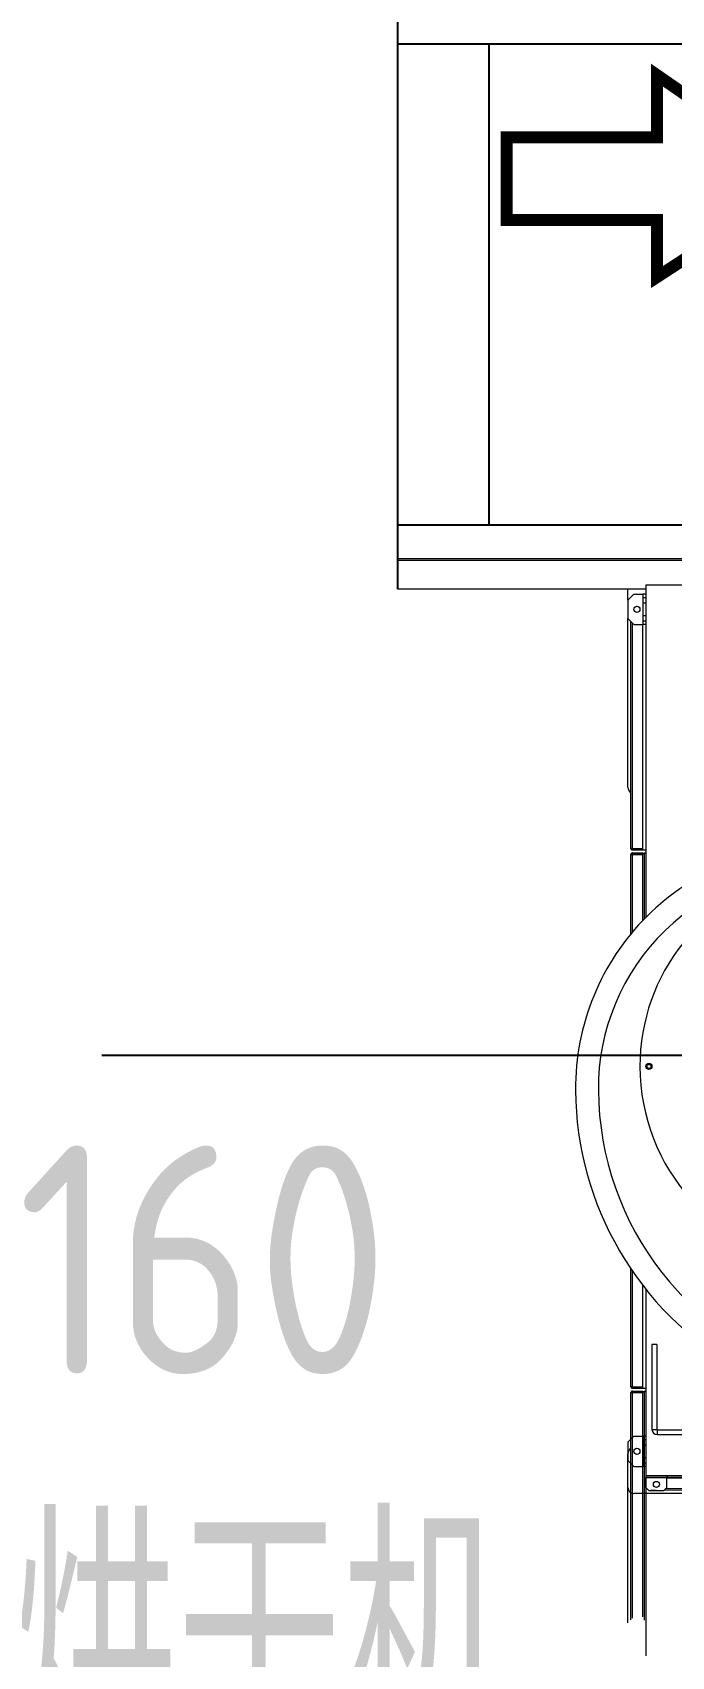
# Model space of a CAD drawing. Extents: x -2187 to 96136, y -11110 to 52208.
# Drawn here: x 37450 to 38513, y 18663 to 21364 of the extents above; entities that cross this region are included whole.
import ezdxf

# ---------------------------------------------------------------- set-up
doc = ezdxf.new("R2010")
doc.units = 0
doc.header["$LTSCALE"] = 1000
doc.header["$MEASUREMENT"] = 0
doc.linetypes.add('ACAD_ISO02W100', pattern=[15, 12, -3])
doc.linetypes.add('DOTE', pattern=[2.42, 2, -0.2, 0.02, -0.2])
for name, color, linetype in [('DIM_SYMB', 3, 'Continuous'), ('DOTE', 14, 'DOTE'), ('设备型号', 7, 'Continuous')]:
    doc.layers.add(name, color=color, linetype=linetype)
doc.styles.add('HZHT', font='hztxt_e.shx', dxfattribs={"width": 1.5, "bigfont": 'hztxt.shx'})
doc.styles.get("Standard").update_dxf_attribs({"font": 'gbenor.shx', "bigfont": 'gbcbig.shx'})
doc.dimstyles.new('75', dxfattribs={"dimscale": 100, "dimtxt": 3, "dimasz": 1, "dimexe": 1, "dimexo": 1, "dimgap": 0.2, "dimtad": 1, "dimdec": 0, "dimrnd": 10, "dimzin": 0, "dimdsep": 46, "dimtxsty": 'HZHT', "dimblk1": 'ARCHTICK', "dimblk2": 'ARCHTICK', "dimsah": 1, "dimcen": 1, "dimdle": 0.5, "dimclrd": 1, "dimclre": 1, "dimadec": 0, "dimazin": 0, "dimtfac": 1, "dimtdec": 0, "dimtix": 1, "dimtmove": 2, "dimatfit": 3, "dimfxl": 0, "dimtolj": 1, "dimtzin": 0, "dimarcsym": 0})

# ---------------------------------------------------------------- blocks, each defined once
blk = doc.blocks.new('_ArchTick')
at = {"color": 0, "linetype": 'ByBlock', "const_width": 0.4}
blk.add_lwpolyline([(-0.5, -0.5), (0.5, 0.5)], dxfattribs=at)
blk = doc.blocks.new('*D126')
at = {"color": 1, "linetype": 'ACAD_ISO02W100', "lineweight": -2, "ltscale": 750}
for p, q in [((42390.1, 18589.5), (42390.1, 17223.5)), ((38440.1, 18544.5), (38440.1, 17223.5)), ((38390.1, 17323.5), (39094.9, 17323.5)), ((42440.1, 17323.5), (40344.9, 17323.5))]:
    blk.add_line(p, q, dxfattribs=at)
at = {"layer": 'Defpoints', "color": 0, "linetype": 'ACAD_ISO02W100', "ltscale": 750}
for p in [(42390.1, 18689.5), (38440.1, 18644.5), (42390.1, 17323.5)]:
    blk.add_point(p, dxfattribs=at)
at = {"color": 1, "linetype": 'ACAD_ISO02W100', "lineweight": -2, "ltscale": 750, "xscale": 100, "yscale": 100, "zscale": 100, "rotation": 180}
blk.add_blockref('_ArchTick', (38440.1, 17323.5), dxfattribs=at)
at = {"color": 1, "linetype": 'ACAD_ISO02W100', "lineweight": -2, "ltscale": 750, "xscale": 100, "yscale": 100, "zscale": 100}
blk.add_blockref('_ArchTick', (42390.1, 17323.5), dxfattribs=at)
at = {"color": 0, "linetype": 'ACAD_ISO02W100', "ltscale": 750, "insert": (39719.9, 17473.5), "char_height": 300, "attachment_point": 2, "style": 'HZHT'}
blk.add_mtext('\\A1;3950', dxfattribs=at)

msp = doc.modelspace()

# ---------------------------------------------------------------- linework, layer by layer
for p, q in [((38057.423, 21438.784), (38057.423, 20438.784)), ((38208.725, 21344.443), (38208.725, 20544.314))]:
    msp.add_line(p, q)
at = {"color": 7, "linetype": 'Continuous', "lineweight": 15}
for p, q in [((38057.423, 20488.784), (38625.097, 20488.784)), ((38057.423, 20488.784), (38625.097, 20488.784)), ((38798.097, 20444.501), (38470.097, 20444.501)), ((38470.097, 20444.501), (38470.097, 19892.455)), ((38057.423, 20438.784), (38470.097, 20438.784)), ((38057.423, 20438.784), (38470.097, 20438.784)), ((38440.097, 20419.501), (38440.097, 20438.784)), ((38450.097, 20429.501), (38440.097, 20419.501)), ((38440.097, 20419.501), (38440.097, 20389.501)), ((38450.097, 20429.501), (38464.697, 20429.501)), ((38464.697, 20429.501), (38464.697, 20379.501)), ((38464.697, 20414.501), (38465.097, 20414.501)), ((38465.097, 20429.501), (38465.097, 20379.501)), ((38470.097, 20429.501), (38465.097, 20429.501)), ((38470.097, 20423.751), (38465.097, 20423.751)), ((38465.097, 20415.251), (38470.097, 20415.251)), ((38440.097, 20108.501), (38440.097, 20389.501)), ((38440.097, 20389.501), (38450.097, 20379.501)), ((38465.097, 20394.501), (38464.697, 20394.501)), ((38464.697, 20392.148), (38465.097, 20392.148)), ((38465.097, 20394.501), (38470.097, 20394.501)), ((38470.097, 20393.751), (38465.097, 20393.751)), ((38445.097, 20006.901), (38445.097, 20384.501)), ((38450.097, 20379.501), (38464.697, 20379.501)), ((38465.097, 20385.251), (38470.097, 20385.251)), ((38465.097, 20006.855), (38465.097, 20379.501)), ((38470.097, 20379.501), (38465.097, 20379.501)), ((38445.097, 19864.782), (38445.097, 19997.101)), ((38447.497, 20006.855), (38465.097, 20006.855)), ((38447.497, 20004.501), (38465.097, 20004.501)), ((38447.497, 19999.501), (38465.097, 19999.501)), ((38447.497, 19999.501), (38447.497, 19997.501)), ((38447.497, 19997.501), (38465.097, 19997.501)), ((38447.497, 19997.148), (38465.097, 19997.148)), ((38465.097, 20004.501), (38465.097, 20006.855)), ((38465.097, 20004.501), (38470.097, 20004.501)), ((38465.097, 19999.501), (38465.097, 19997.501)), ((38465.097, 19887.319), (38465.097, 19997.148)), ((38467.097, 19999.501), (38467.097, 19889.395)), ((38467.097, 19999.501), (38470.097, 19999.501)), ((38445.097, 19111.901), (38445.097, 19307.91)), ((38465.097, 19111.855), (38465.097, 19280.223)), ((38470.097, 19273.844), (38470.097, 18664.501)), ((38488.097, 19182.405), (38480.097, 19182.405)), ((38480.097, 19182.405), (38480.097, 19040.805)), ((38488.097, 19182.405), (38488.097, 19040.805)), ((38445.097, 18724.501), (38445.097, 19102.101)), ((38447.497, 19111.855), (38465.097, 19111.855)), ((38447.497, 19109.501), (38465.097, 19109.501)), ((38447.497, 19104.501), (38465.097, 19104.501)), ((38447.497, 19104.501), (38447.497, 19102.501)), ((38447.497, 19102.501), (38465.097, 19102.501)), ((38447.497, 19102.148), (38465.097, 19102.148)), ((38465.097, 19109.501), (38465.097, 19111.855)), ((38465.097, 19109.501), (38470.097, 19109.501)), ((38465.097, 19104.501), (38465.097, 19102.501)), ((38465.097, 18729.501), (38465.097, 19102.148)), ((38467.097, 19104.501), (38470.097, 19104.501)), ((38467.097, 19104.501), (38467.097, 18723.751)), ((38480.097, 19040.805), (38488.097, 19040.805)), ((38488.497, 19040.405), (38488.497, 19032.405)), ((38488.497, 19040.405), (38621.697, 19040.405)), ((38450.097, 19029.501), (38440.097, 19019.501)), ((38440.097, 19019.501), (38440.097, 18989.501)), ((38450.097, 19029.501), (38464.697, 19029.501)), ((38464.697, 19029.501), (38464.697, 18979.501)), ((38464.697, 19016.855), (38465.097, 19016.855)), ((38464.697, 19014.501), (38465.097, 19014.501)), ((38470.097, 19029.501), (38465.097, 19029.501)), ((38465.097, 19029.501), (38465.097, 18979.501)), ((38470.097, 19023.751), (38465.097, 19023.751)), ((38465.097, 19015.251), (38470.097, 19015.251)), ((38465.097, 19010.501), (38467.097, 19010.501)), ((38467.097, 19015.251), (38467.097, 19014.501)), ((38467.097, 19014.501), (38470.097, 19014.501)), ((38488.497, 19032.405), (38621.697, 19032.405)), ((38440.097, 18719.501), (38440.097, 19000.501)), ((38440.097, 18944.501), (38440.097, 18989.501)), ((38440.097, 18989.501), (38450.097, 18979.501)), ((38465.097, 18994.501), (38464.697, 18994.501)), ((38470.097, 18993.751), (38465.097, 18993.751)), ((38465.097, 18985.251), (38470.097, 18985.251)), ((38450.097, 18979.501), (38464.697, 18979.501)), ((38470.097, 18979.501), (38465.097, 18979.501)), ((38470.097, 18964.501), (38505.097, 18964.501)), ((38470.097, 18964.501), (38470.097, 18961.501)), ((38470.097, 18964.501), (38665.097, 18964.501)), ((38470.097, 18961.501), (38505.097, 18961.501)), ((38470.097, 18944.501), (38470.097, 18961.101)), ((38470.097, 18961.101), (38505.097, 18961.101)), ((38505.097, 18964.501), (38505.097, 18961.501)), ((38505.097, 18961.586), (38659.537, 18962.334)), ((38505.097, 18944.501), (38505.097, 18961.101)), ((38657.193, 18960.323), (38505.097, 18959.586)), ((38769.624, 18934.501), (38450.097, 18934.501)), ((38470.097, 18944.501), (38475.097, 18939.501)), ((38475.097, 18939.501), (38500.097, 18939.501)), ((38487.621, 18939.501), (38477.645, 18939.453)), ((38477.645, 18939.453), (38477.645, 18939.501)), ((38500.097, 18939.501), (38505.097, 18944.501)), ((38657.243, 18940.323), (38500.157, 18939.562))]:
    msp.add_line(p, q, dxfattribs=at)
at = {"color": 8, "linetype": 'Continuous', "lineweight": 15}
for p, q in [((38057.423, 20486.384), (38625.097, 20486.384)), ((38057.423, 20486.384), (38625.097, 20486.384)), ((38447.497, 20006.855), (38447.497, 20382.101)), ((38447.497, 19867.671), (38447.497, 19997.148)), ((38447.497, 19111.855), (38447.497, 19304.385)), ((38447.497, 18726.901), (38447.497, 19102.148)), ((38657.278, 18942.723), (38502.569, 18941.974))]:
    msp.add_line(p, q, dxfattribs=at)
at = {"color": 7, "linetype": 'Continuous', "lineweight": 15}
for centre, radius in [((38455.097, 20404.501), 5.05), ((38475.097, 19644.501), 5), ((38475.097, 19644.501), 3.4), ((38455.097, 19004.501), 5.05), ((38487.597, 18949.501), 5.05)]:
    msp.add_circle(centre, radius, dxfattribs=at)
for centre, radius, start, end in [((38450.097, 20108.501), 10, 180, 240), ((38757.248, 19607.917), 404.25, 89.312793, 180.438094), ((38757.248, 19607.917), 366.25, 87.912772, 180.438094), ((38790.097, 19644.501), 330, 310.070919, 180), ((38790.097, 19644.501), 330, 180, 264.001112), ((38890.995, 19608.94), 538, 180.438094, 240.012558), ((38890.995, 19608.94), 500, 180.438094, 255.345262), ((38488.497, 19040.805), 8.4, 180, 270), ((38488.497, 19040.805), 0.4, 180, 270), ((38450.097, 19000.501), 10, 120, 180), ((38458.097, 18990.501), 9, 0, 38.942441), ((38458.097, 18990.501), 9, 321.057559, 0), ((38450.097, 18944.501), 10, 180, 270)]:
    msp.add_arc(centre, radius, start, end, dxfattribs=at)
for points in [[(38447.497, 20006.855), (38447.182, 20006.859), (38446.553, 20006.866), (38445.76, 20006.878), (38445.205, 20006.89), (38445.133, 20006.897), (38445.097, 20006.901)], [(38445.097, 20006.901), (38445.133, 20006.587), (38445.205, 20005.958), (38445.76, 20005.164), (38446.553, 20004.609), (38447.182, 20004.537), (38447.497, 20004.501)], [(38447.497, 19999.501), (38447.182, 19999.465), (38446.553, 19999.393), (38445.76, 19998.838), (38445.205, 19998.045), (38445.133, 19997.416), (38445.097, 19997.101)], [(38445.097, 19997.101), (38445.133, 19997.105), (38445.205, 19997.113), (38445.76, 19997.124), (38446.553, 19997.136), (38447.182, 19997.144), (38447.497, 19997.148)], [(38447.497, 19111.855), (38447.182, 19111.859), (38446.553, 19111.866), (38445.76, 19111.878), (38445.205, 19111.89), (38445.133, 19111.897), (38445.097, 19111.901)], [(38445.097, 19111.901), (38445.133, 19111.587), (38445.205, 19110.958), (38445.76, 19110.164), (38446.553, 19109.609), (38447.182, 19109.537), (38447.497, 19109.501)], [(38447.497, 19104.501), (38447.182, 19104.465), (38446.553, 19104.393), (38445.76, 19103.838), (38445.205, 19103.045), (38445.133, 19102.416), (38445.097, 19102.101)], [(38445.097, 19102.101), (38445.133, 19102.105), (38445.205, 19102.113), (38445.76, 19102.124), (38446.553, 19102.136), (38447.182, 19102.144), (38447.497, 19102.148)]]:
    msp.add_open_spline(points, degree=3, dxfattribs=at)
at = {"layer": 'DIM_SYMB', "const_width": 20}
msp.add_lwpolyline([(38238.586, 21189.378), (38488.586, 21189.378), (38488.586, 21292.708), (38738.586, 21119.887), (38488.586, 20957.068), (38488.586, 21051.832), (38238.586, 21051.832), (38238.586, 21189.378)], close=True, dxfattribs=at)
at = {"layer": 'DOTE'}
msp.add_line((8525.665, 19663.27), (92525.665, 19663.27), dxfattribs=at)
at = {"layer": '设备型号', "color": 6}
for p, q in [((58030.207, 21344.443), (38057.423, 21344.443)), ((58030.207, 20544.314), (38057.423, 20544.314))]:
    msp.add_line(p, q, dxfattribs=at)

# ---------------------------------------------------------------- texts
at = {"insert": (36870.294, 19513.031), "char_height": 380, "width": 1607.68975, "attachment_point": 1}
msp.add_mtext('HG160\\P贯通烘干机', dxfattribs=at)

# ---------------------------------------------------------------- dimensions: what is measured, and where the dimension line sits
at = {"color": 1, "linetype": 'ACAD_ISO02W100', "ltscale": 750}
dim = msp.add_linear_dim(base=(42390.097, 17323.451), p1=(38440.097, 18644.501), p2=(42390.097, 18689.501), angle=180, dimstyle='75', override={"dimfxl": 3.25}, dxfattribs=at)
dim.commit()
dim.dimension.update_dxf_attribs({"geometry": '*D126', "text_midpoint": (39719.863, 17323.451), "dimtype": 160})

doc.saveas('drawing.dxf')
